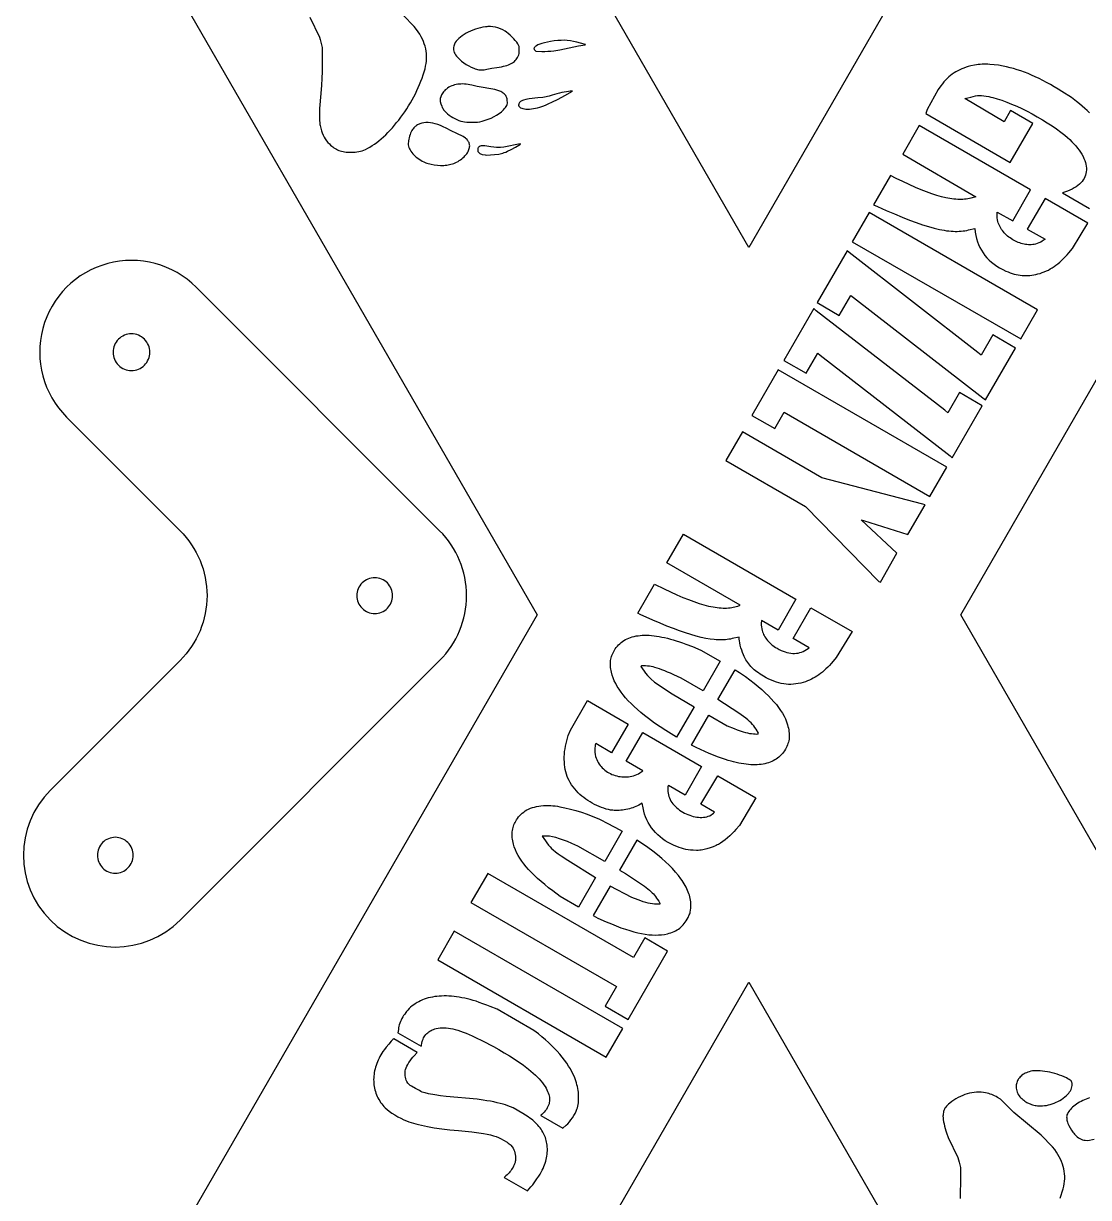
# Model space of a CAD drawing. Extents: x -11.6 to 11.5, y -11.6 to 11.6.
# Drawn here: x -11.62 to -5.82, y 1.48 to 7.88 of the extents above; entities that cross this region are included whole.
import ezdxf

# ---------------------------------------------------------------- set-up
doc = ezdxf.new("R2010")
doc.units = 0
doc.layers.get('0').update_dxf_attribs({"linetype": 'CONTINUOUS'})
doc.layers.add('LAYER_1', color=18, linetype='CONTINUOUS')

msp = doc.modelspace()

# ---------------------------------------------------------------- linework, layer by layer
for points in [[(-11.4785, 3.6991, 1), (-10.7714, 2.992), (-9.3572, 4.4062, 0.414214), (-9.3572, 5.1134), (-10.6831, 6.4392, 1), (-11.3902, 5.7321), (-10.7714, 5.1134, -0.414214), (-10.7714, 4.4062)], [(-10.9659, 6.1563, 0.414214), (-11.1073, 6.1563, 0.414214), (-11.1073, 6.0149, 0.414214), (-10.9659, 6.0149, 0.414214)], [(-9.6418, 4.8287, 0.414214), (-9.7797, 4.8287, 0.414214), (-9.7797, 4.6909, 0.414214), (-9.6418, 4.6909, 0.414214)], [(-11.056, 3.4145, 0.414214), (-11.1939, 3.4145, 0.414214), (-11.1939, 3.2766, 0.414214), (-11.056, 3.2766, 0.414214)]]:
    msp.add_lwpolyline(points, format="xyb", close=True)
at = {"layer": 'LAYER_1'}
for points in [[(-7.6722, 6.6561), (-9.625, 10.0409), (-9.625, 11.625), (-11.625, 11.625), (-11.625, 9.5053), (-8.8267, 4.655), (-11.625, -0.1953), (-11.625, -2.315), (-9.625, -2.315), (-9.625, -0.7309), (-7.6722, 2.6539), (-5.7195, -0.7309), (-5.7195, -2.315), (-3.7195, -2.315), (-3.7195, -0.1953), (-6.5178, 4.655), (-3.7195, 9.5053), (-3.7195, 11.625), (-5.7195, 11.625), (-5.7195, 10.0409)], [(-9.2765, 7.7642), (-9.2785, 7.7587), (-9.28, 7.7525), (-9.2811, 7.7459), (-9.2814, 7.7395), (-9.2811, 7.7324), (-9.2799, 7.7257), (-9.2778, 7.7191), (-9.2747, 7.7125), (-9.2705, 7.7057), (-9.265, 7.6986), (-9.2582, 7.6909), (-9.2499, 7.6824), (-9.2383, 7.6717), (-9.2258, 7.6618), (-9.2127, 7.6528), (-9.199, 7.6448), (-9.1851, 7.6378), (-9.171, 7.6321), (-9.164, 7.6297), (-9.157, 7.6277), (-9.1501, 7.626), (-9.1433, 7.6246), (-9.1344, 7.6235), (-9.1302, 7.6233), (-9.1257, 7.6235), (-9.115, 7.6248), (-9.1003, 7.6275), (-9.0729, 7.6325), (-9.0459, 7.6369), (-9.0208, 7.641), (-9.0097, 7.6433), (-8.9995, 7.6458), (-8.9903, 7.6484), (-8.9818, 7.6512), (-8.9741, 7.6543), (-8.9671, 7.6577), (-8.9608, 7.6614), (-8.955, 7.6655), (-8.9498, 7.6699), (-8.9451, 7.6747), (-8.9407, 7.6799), (-8.9368, 7.6856), (-8.9332, 7.6918), (-8.9298, 7.6985), (-8.9265, 7.7064), (-8.9244, 7.7137), (-8.9234, 7.7218), (-8.9231, 7.7319), (-8.9234, 7.7426), (-8.9238, 7.7467), (-8.9245, 7.7503), (-8.9256, 7.7538), (-8.9272, 7.7574), (-8.932, 7.766), (-8.9374, 7.774), (-8.9448, 7.7833), (-8.9537, 7.7933), (-8.9635, 7.8036), (-8.9737, 7.8134), (-8.9837, 7.8223), (-8.9929, 7.8298), (-9.0008, 7.8351), (-9.0133, 7.8418), (-9.0264, 7.8474), (-9.0398, 7.8521), (-9.0535, 7.8556), (-9.0673, 7.858), (-9.081, 7.8593), (-9.0878, 7.8595), (-9.0945, 7.8594), (-9.101, 7.859), (-9.1075, 7.8583), (-9.1214, 7.856), (-9.1353, 7.853), (-9.1491, 7.8494), (-9.1626, 7.8452), (-9.1758, 7.8404), (-9.1886, 7.8351), (-9.201, 7.8293), (-9.2128, 7.8231), (-9.2239, 7.8165), (-9.2343, 7.8097), (-9.2438, 7.8025), (-9.2525, 7.7951), (-9.2602, 7.7875), (-9.2668, 7.7798), (-9.2722, 7.772)], [(-8.8364, 7.7501), (-8.8391, 7.7472), (-8.8413, 7.7442), (-8.8428, 7.7414), (-8.8433, 7.7393), (-8.8429, 7.7373), (-8.8418, 7.7349), (-8.8401, 7.7325), (-8.8381, 7.7303), (-8.8328, 7.7256), (-8.8003, 7.7246), (-8.7841, 7.7244), (-8.7678, 7.7249), (-8.7515, 7.726), (-8.7353, 7.7278), (-8.7027, 7.7321), (-8.6014, 7.7541), (-8.5636, 7.7598), (-8.562, 7.7614), (-8.5899, 7.7696), (-8.6095, 7.775), (-8.6276, 7.7791), (-8.6448, 7.7821), (-8.6615, 7.784), (-8.6782, 7.7848), (-8.6955, 7.7845), (-8.7138, 7.7833), (-8.7336, 7.7811), (-8.7529, 7.7783), (-8.7704, 7.7752), (-8.7861, 7.7717), (-8.7999, 7.768), (-8.8118, 7.764), (-8.8219, 7.7597), (-8.8301, 7.755), (-8.8335, 7.7526)], [(-9.3514, 7.4765), (-9.3537, 7.4669), (-9.3548, 7.4606), (-9.3545, 7.4569), (-9.3536, 7.4518), (-9.3502, 7.4391), (-9.3455, 7.4256), (-9.3429, 7.4196), (-9.3404, 7.4144), (-9.3357, 7.4069), (-9.3295, 7.3992), (-9.3222, 7.3915), (-9.3139, 7.3838), (-9.3049, 7.3765), (-9.2953, 7.3697), (-9.2853, 7.3635), (-9.2753, 7.3582), (-9.2632, 7.3527), (-9.2522, 7.3482), (-9.2418, 7.3447), (-9.2315, 7.342), (-9.2209, 7.3401), (-9.2095, 7.3389), (-9.197, 7.3383), (-9.1827, 7.3382), (-9.1649, 7.3385), (-9.1509, 7.3394), (-9.1385, 7.3412), (-9.1259, 7.3441), (-9.1088, 7.349), (-9.0922, 7.3548), (-9.0762, 7.3615), (-9.061, 7.3691), (-9.0466, 7.3773), (-9.0331, 7.3863), (-9.0207, 7.3959), (-9.015, 7.4009), (-9.0095, 7.4061), (-9.0031, 7.4127), (-8.998, 7.4187), (-8.9941, 7.4244), (-8.9912, 7.43), (-8.9893, 7.4357), (-8.9882, 7.4418), (-8.988, 7.4484), (-8.9884, 7.4559), (-8.989, 7.461), (-8.99, 7.4659), (-8.9913, 7.4706), (-8.9929, 7.475), (-8.9949, 7.4792), (-8.9973, 7.4832), (-9, 7.4869), (-9.003, 7.4905), (-9.0064, 7.4938), (-9.0102, 7.4969), (-9.0144, 7.4998), (-9.0189, 7.5025), (-9.0238, 7.505), (-9.0291, 7.5074), (-9.0408, 7.5115), (-9.0573, 7.5165), (-9.1536, 7.5338), (-9.1815, 7.5403), (-9.192, 7.5426), (-9.2023, 7.5443), (-9.2123, 7.5456), (-9.2221, 7.5465), (-9.2317, 7.5468), (-9.241, 7.5467), (-9.25, 7.5461), (-9.2588, 7.545), (-9.2674, 7.5435), (-9.2757, 7.5414), (-9.2838, 7.5389), (-9.2917, 7.536), (-9.2993, 7.5325), (-9.3066, 7.5286), (-9.3138, 7.5242), (-9.3207, 7.5193), (-9.3263, 7.5147), (-9.3314, 7.5099), (-9.3361, 7.5048), (-9.3403, 7.4994), (-9.3439, 7.4939), (-9.347, 7.4882), (-9.3495, 7.4824)], [(-8.9212, 7.4459), (-8.9234, 7.4428), (-8.9252, 7.4393), (-8.9264, 7.4357), (-8.9269, 7.4326), (-8.9267, 7.4302), (-8.9262, 7.428), (-8.9253, 7.4258), (-8.924, 7.4238), (-8.9224, 7.4219), (-8.9205, 7.4202), (-8.9159, 7.4171), (-8.91, 7.4145), (-8.9032, 7.4125), (-8.8954, 7.4111), (-8.8869, 7.4102), (-8.8775, 7.4099), (-8.8676, 7.4101), (-8.8571, 7.411), (-8.8462, 7.4124), (-8.835, 7.4144), (-8.8235, 7.417), (-8.8119, 7.4203), (-8.8002, 7.4241), (-8.7893, 7.4283), (-8.7767, 7.4336), (-8.7624, 7.44), (-8.7467, 7.4474), (-8.7123, 7.4646), (-8.6752, 7.4843), (-8.6325, 7.5076), (-8.6461, 7.5069), (-8.6557, 7.5061), (-8.6667, 7.5047), (-8.6788, 7.5026), (-8.6916, 7.5), (-8.7048, 7.497), (-8.7181, 7.4936), (-8.731, 7.4899), (-8.7433, 7.486), (-8.7608, 7.4804), (-8.7687, 7.4784), (-8.7767, 7.4766), (-8.7854, 7.4751), (-8.7955, 7.4737), (-8.8218, 7.4708), (-8.8699, 7.4659), (-8.8876, 7.4617), (-8.9011, 7.4582), (-8.906, 7.4567), (-8.9099, 7.4551), (-8.9132, 7.4533), (-8.916, 7.4513)], [(-9.5272, 7.237), (-9.5278, 7.2312), (-9.5282, 7.2252), (-9.5282, 7.2195), (-9.5279, 7.215), (-9.5266, 7.2081), (-9.5245, 7.2011), (-9.5217, 7.1941), (-9.5182, 7.1872), (-9.514, 7.1803), (-9.5092, 7.1735), (-9.5038, 7.1668), (-9.4978, 7.1603), (-9.4913, 7.154), (-9.4843, 7.1479), (-9.4768, 7.1421), (-9.4688, 7.1366), (-9.4605, 7.1314), (-9.4518, 7.1266), (-9.4427, 7.1221), (-9.4333, 7.1181), (-9.4264, 7.1156), (-9.4191, 7.1132), (-9.4114, 7.1112), (-9.4034, 7.1093), (-9.3866, 7.1063), (-9.3693, 7.1044), (-9.3519, 7.1035), (-9.3348, 7.1036), (-9.3265, 7.1041), (-9.3184, 7.1049), (-9.3107, 7.106), (-9.3034, 7.1074), (-9.2954, 7.1093), (-9.2876, 7.1117), (-9.2797, 7.1145), (-9.272, 7.1178), (-9.2645, 7.1214), (-9.2571, 7.1254), (-9.25, 7.1297), (-9.2431, 7.1343), (-9.2366, 7.1392), (-9.2304, 7.1443), (-9.2245, 7.1496), (-9.2192, 7.1551), (-9.2142, 7.1608), (-9.2098, 7.1666), (-9.206, 7.1725), (-9.2027, 7.1785), (-9.2, 7.1843), (-9.1978, 7.1898), (-9.1961, 7.1951), (-9.1948, 7.2002), (-9.194, 7.2052), (-9.1936, 7.2099), (-9.1938, 7.2145), (-9.1944, 7.219), (-9.1955, 7.2233), (-9.197, 7.2275), (-9.1991, 7.2316), (-9.2016, 7.2357), (-9.2046, 7.2396), (-9.2081, 7.2435), (-9.2121, 7.2473), (-9.2166, 7.2511), (-9.2296, 7.2615), (-9.2638, 7.2775), (-9.295, 7.2925), (-9.322, 7.306), (-9.3374, 7.3136), (-9.3523, 7.3201), (-9.3668, 7.3255), (-9.3809, 7.3298), (-9.3945, 7.3331), (-9.4076, 7.3353), (-9.4201, 7.3364), (-9.4321, 7.3365), (-9.4436, 7.3355), (-9.4544, 7.3334), (-9.4595, 7.332), (-9.4646, 7.3303), (-9.4694, 7.3283), (-9.4741, 7.3261), (-9.4786, 7.3236), (-9.4829, 7.3208), (-9.4871, 7.3178), (-9.491, 7.3145), (-9.4948, 7.3109), (-9.4984, 7.3071), (-9.5019, 7.303), (-9.5051, 7.2987), (-9.5088, 7.2928), (-9.5123, 7.2862), (-9.5156, 7.2789), (-9.5186, 7.271), (-9.5214, 7.2628), (-9.5237, 7.2543), (-9.5257, 7.2457)], [(-6.058, 6.9239), (-6.155, 6.756), (-6.058, 6.7008), (-6.074, 6.6903), (-6.0819, 6.6859), (-6.0913, 6.6814), (-6.1012, 6.6776), (-6.1104, 6.6747), (-6.1178, 6.6731), (-6.1254, 6.672), (-6.1332, 6.6713), (-6.141, 6.671), (-6.1489, 6.6712), (-6.1568, 6.6718), (-6.1648, 6.6728), (-6.1728, 6.6743), (-6.1808, 6.6761), (-6.1887, 6.6783), (-6.1966, 6.6809), (-6.2044, 6.6838), (-6.2122, 6.687), (-6.2198, 6.6906), (-6.2273, 6.6945), (-6.2347, 6.6987), (-6.2418, 6.7032), (-6.2488, 6.708), (-6.2556, 6.713), (-6.2621, 6.7183), (-6.2684, 6.7239), (-6.2745, 6.7296), (-6.2802, 6.7356), (-6.2856, 6.7418), (-6.2907, 6.7482), (-6.2954, 6.7548), (-6.2998, 6.7615), (-6.3037, 6.7685), (-6.3073, 6.7755), (-6.3104, 6.7827), (-6.3131, 6.79), (-6.3153, 6.7974), (-6.3173, 6.8069), (-6.3189, 6.8169), (-6.3197, 6.8264), (-6.3198, 6.834), (-6.3188, 6.8493), (-6.234, 6.801), (-6.1368, 6.9694), (-6.7438, 7.3199), (-6.8338, 7.164), (-6.436, 6.9324), (-6.4625, 6.9252), (-6.4707, 6.9232), (-6.4791, 6.9215), (-6.4877, 6.9201), (-6.4966, 6.919), (-6.5056, 6.9183), (-6.515, 6.9179), (-6.5245, 6.9178), (-6.5343, 6.9181), (-6.5444, 6.9188), (-6.5548, 6.9197), (-6.5654, 6.921), (-6.5763, 6.9227), (-6.5991, 6.9271), (-6.6232, 6.9329), (-6.6486, 6.9401), (-6.6754, 6.9488), (-6.7037, 6.959), (-6.7336, 6.9706), (-6.7651, 6.9838), (-6.7983, 6.9985), (-6.8333, 7.0148), (-6.8702, 7.0326), (-6.9009, 7.0478), (-6.9925, 6.8891), (-6.9719, 6.8798), (-6.9239, 6.8584), (-6.8788, 6.8389), (-6.8366, 6.8214), (-6.797, 6.8058), (-6.76, 6.792), (-6.7254, 6.7801), (-6.693, 6.7699), (-6.6627, 6.7615), (-6.6483, 6.7579), (-6.6343, 6.7548), (-6.6207, 6.752), (-6.6076, 6.7497), (-6.5949, 6.7477), (-6.5825, 6.7462), (-6.5705, 6.745), (-6.5589, 6.7443), (-6.5475, 6.7439), (-6.5365, 6.7439), (-6.5257, 6.7443), (-6.5152, 6.745), (-6.505, 6.7461), (-6.4949, 6.7476), (-6.4851, 6.7494), (-6.4755, 6.7515), (-6.4411, 6.7599), (-6.4384, 6.7392), (-6.4356, 6.7216), (-6.4316, 6.7044), (-6.4266, 6.6877), (-6.4206, 6.6716), (-6.4134, 6.656), (-6.4053, 6.641), (-6.3962, 6.6266), (-6.3861, 6.6129), (-6.375, 6.5997), (-6.363, 6.5873), (-6.35, 6.5755), (-6.3362, 6.5644), (-6.3214, 6.5541), (-6.3057, 6.5445), (-6.2892, 6.5357), (-6.2719, 6.5277), (-6.2602, 6.5229), (-6.2487, 6.5186), (-6.2374, 6.5149), (-6.2264, 6.5116), (-6.2155, 6.5089), (-6.2047, 6.5066), (-6.1941, 6.5049), (-6.1835, 6.5037), (-6.1729, 6.503), (-6.1624, 6.5028), (-6.1518, 6.503), (-6.1412, 6.5038), (-6.1305, 6.5051), (-6.1197, 6.5068), (-6.1088, 6.5091), (-6.0976, 6.5118), (-6.0855, 6.5152), (-6.0738, 6.519), (-6.0624, 6.5233), (-6.0512, 6.5281), (-6.0403, 6.5333), (-6.0297, 6.539), (-6.0192, 6.5452), (-6.0089, 6.552), (-5.9987, 6.5593), (-5.9886, 6.5672), (-5.9786, 6.5757), (-5.9687, 6.5848), (-5.9587, 6.5945), (-5.9487, 6.605), (-5.9387, 6.6161), (-5.9286, 6.6279), (-5.9091, 6.6513), (-5.825, 6.7894)], [(-9.1436, 7.2038), (-9.1464, 7.2003), (-9.1484, 7.1967), (-9.1495, 7.1925), (-9.1498, 7.1875), (-9.1495, 7.1823), (-9.149, 7.1801), (-9.1483, 7.1782), (-9.1459, 7.1747), (-9.1421, 7.1711), (-9.1384, 7.1684), (-9.1339, 7.1661), (-9.1293, 7.1642), (-9.125, 7.1631), (-9.1093, 7.1607), (-9.1029, 7.1597), (-9.0345, 7.1645), (-9.0206, 7.168), (-9.0134, 7.1701), (-9.0055, 7.1728), (-8.997, 7.1762), (-8.9878, 7.1802), (-8.9674, 7.1902), (-8.944, 7.203), (-8.9168, 7.2184), (-8.9186, 7.2202), (-9.0067, 7.2026), (-9.0257, 7.201), (-9.0362, 7.2006), (-9.048, 7.201), (-9.0617, 7.2024), (-9.0781, 7.2047), (-9.1115, 7.21), (-9.1244, 7.21), (-9.1311, 7.2097), (-9.136, 7.2087), (-9.1381, 7.2079), (-9.1399, 7.2068)], [(-6.0992, 6.3165), (-7.0172, 6.8465), (-7.1088, 6.6877), (-6.1908, 6.1577)], [(-7.1258, 6.6283), (-7.1371, 6.6387), (-7.3005, 6.3557), (-7.1793, 6.2857), (-7.116, 6.3953), (-7.1018, 6.3832), (-6.3966, 5.8379), (-6.3824, 5.8259), (-6.2192, 6.1086), (-6.3433, 6.1803), (-6.4068, 6.0703), (-6.4237, 6.0843)], [(-7.3047, 6.3118), (-7.3189, 6.3238), (-7.4822, 6.0411), (-7.3609, 5.9711), (-7.2973, 6.0812), (-7.2833, 6.0688), (-6.5755, 5.5214), (-6.5642, 5.5109), (-6.4008, 5.794), (-6.525, 5.8656), (-6.5885, 5.7557), (-6.6053, 5.7698)], [(-6.5942, 5.4591), (-7.5122, 5.9891), (-7.6555, 5.7408), (-7.5314, 5.6692), (-7.4797, 5.7587), (-6.6858, 5.3003)], [(-7.2743, 5.4014), (-7.7072, 5.6513), (-7.7972, 5.4955), (-7.3634, 5.245), (-6.9639, 4.8373), (-6.9557, 4.8326), (-6.8666, 4.9905), (-7.0608, 5.1719), (-7.0481, 5.1695), (-6.8053, 5.0935), (-6.7123, 5.2545), (-6.7242, 5.2573)], [(-7.5128, 4.5718), (-7.6038, 4.6237), (-7.6049, 4.6075), (-7.6048, 4.5996), (-7.6038, 4.5898), (-7.6022, 4.5795), (-7.5999, 4.5698), (-7.5977, 4.5626), (-7.5951, 4.5555), (-7.592, 4.5485), (-7.5886, 4.5417), (-7.5847, 4.5349), (-7.5805, 4.5284), (-7.5759, 4.5219), (-7.571, 4.5157), (-7.5656, 4.5096), (-7.5599, 4.5037), (-7.5539, 4.498), (-7.5475, 4.4925), (-7.5408, 4.4871), (-7.5338, 4.4821), (-7.5264, 4.4772), (-7.5188, 4.4726), (-7.5077, 4.4665), (-7.4968, 4.4613), (-7.4859, 4.4567), (-7.4751, 4.4529), (-7.4645, 4.4499), (-7.4539, 4.4475), (-7.4435, 4.446), (-7.4332, 4.4452), (-7.4231, 4.4451), (-7.4132, 4.4457), (-7.4035, 4.4471), (-7.3939, 4.4493), (-7.3846, 4.4522), (-7.3755, 4.4559), (-7.3666, 4.4602), (-7.358, 4.4654), (-7.343, 4.4751), (-7.4314, 4.5254), (-7.3354, 4.6938), (-7.11, 4.5637), (-7.1961, 4.4229), (-7.2135, 4.4022), (-7.2234, 4.3907), (-7.2331, 4.3799), (-7.2428, 4.3697), (-7.2525, 4.3602), (-7.2621, 4.3513), (-7.2718, 4.343), (-7.2815, 4.3352), (-7.2912, 4.328), (-7.3011, 4.3213), (-7.3111, 4.3151), (-7.3213, 4.3094), (-7.3317, 4.3041), (-7.3423, 4.2993), (-7.3532, 4.2949), (-7.3643, 4.2909), (-7.3758, 4.2873), (-7.3895, 4.2836), (-7.403, 4.2806), (-7.4164, 4.2784), (-7.4296, 4.277), (-7.4428, 4.2763), (-7.456, 4.2764), (-7.4691, 4.2773), (-7.4823, 4.2789), (-7.4955, 4.2814), (-7.5087, 4.2846), (-7.5221, 4.2886), (-7.5357, 4.2934), (-7.5494, 4.2991), (-7.5634, 4.3055), (-7.5775, 4.3127), (-7.592, 4.3208), (-7.6112, 4.3325), (-7.6199, 4.3382), (-7.628, 4.344), (-7.6356, 4.3497), (-7.6427, 4.3556), (-7.6495, 4.3615), (-7.6558, 4.3677), (-7.6618, 4.374), (-7.6675, 4.3806), (-7.6729, 4.3875), (-7.6781, 4.3947), (-7.6832, 4.4023), (-7.6881, 4.4103), (-7.6977, 4.4278), (-7.7021, 4.4374), (-7.7066, 4.4491), (-7.7111, 4.4621), (-7.7153, 4.4758), (-7.7189, 4.4894), (-7.7219, 4.5023), (-7.724, 4.5139), (-7.725, 4.5233), (-7.7256, 4.5342), (-7.7627, 4.5254), (-7.7716, 4.5234), (-7.7806, 4.5218), (-7.7898, 4.5205), (-7.7992, 4.5195), (-7.8089, 4.5187), (-7.8188, 4.5183), (-7.8289, 4.5183), (-7.8393, 4.5185), (-7.8499, 4.519), (-7.8609, 4.5199), (-7.8836, 4.5227), (-7.9076, 4.5267), (-7.933, 4.5321), (-7.9598, 4.5389), (-7.9881, 4.5471), (-8.018, 4.5566), (-8.0496, 4.5676), (-8.0831, 4.5801), (-8.1184, 4.594), (-8.1557, 4.6094), (-8.195, 4.6263), (-8.2642, 4.6566), (-8.2772, 4.6641), (-8.186, 4.8219), (-8.1342, 4.7967), (-8.0986, 4.7797), (-8.0646, 4.7642), (-8.0321, 4.7503), (-8.0011, 4.7379), (-7.9716, 4.7269), (-7.9436, 4.7175), (-7.9169, 4.7095), (-7.8916, 4.703), (-7.8676, 4.698), (-7.8561, 4.6961), (-7.8448, 4.6945), (-7.834, 4.6932), (-7.8234, 4.6923), (-7.8131, 4.6918), (-7.8031, 4.6917), (-7.7934, 4.6919), (-7.7839, 4.6924), (-7.7748, 4.6933), (-7.7659, 4.6946), (-7.7574, 4.6962), (-7.749, 4.6982), (-7.741, 4.7005), (-7.7332, 4.7031), (-7.7199, 4.708), (-8.1188, 4.9383), (-8.0288, 5.0942), (-7.4156, 4.7402)], [(-8.0662, 3.9895), (-8.0956, 4.0071), (-8.124, 4.0249), (-8.1862, 4.0649), (-8.2192, 4.0898), (-8.2406, 4.1064), (-8.2608, 4.1228), (-8.2798, 4.1391), (-8.2976, 4.1552), (-8.3142, 4.1712), (-8.3296, 4.1871), (-8.3438, 4.2029), (-8.3569, 4.2186), (-8.3689, 4.2342), (-8.3797, 4.2498), (-8.3894, 4.2653), (-8.398, 4.2808), (-8.4055, 4.2963), (-8.4118, 4.3117), (-8.4171, 4.3272), (-8.4213, 4.3427), (-8.4231, 4.3511), (-8.4246, 4.3593), (-8.4257, 4.3674), (-8.4264, 4.3753), (-8.4267, 4.3831), (-8.4267, 4.3908), (-8.4262, 4.3983), (-8.4254, 4.4057), (-8.4242, 4.413), (-8.4226, 4.4202), (-8.4207, 4.4273), (-8.4183, 4.4344), (-8.4155, 4.4414), (-8.4124, 4.4484), (-8.4089, 4.4553), (-8.4049, 4.4622), (-8.4005, 4.469), (-8.3948, 4.4767), (-8.3886, 4.4844), (-8.3826, 4.491), (-8.3758, 4.4977), (-8.3687, 4.504), (-8.3611, 4.5097), (-8.3532, 4.5151), (-8.3449, 4.5199), (-8.3362, 4.5244), (-8.3271, 4.5284), (-8.3177, 4.5319), (-8.3079, 4.535), (-8.2976, 4.5376), (-8.2871, 4.5398), (-8.2761, 4.5415), (-8.2648, 4.5428), (-8.2531, 4.5437), (-8.241, 4.544), (-8.2285, 4.544), (-8.2157, 4.5435), (-8.2025, 4.5425), (-8.189, 4.5411), (-8.1751, 4.5393), (-8.1608, 4.537), (-8.1462, 4.5342), (-8.1312, 4.531), (-8.1158, 4.5274), (-8.1001, 4.5233), (-8.084, 4.5187), (-8.0675, 4.5137), (-8.0508, 4.5083), (-8.0336, 4.5024), (-8.0161, 4.4961), (-7.98, 4.482), (-7.9333, 4.463), (-7.8278, 4.4024), (-7.9213, 4.2404), (-8.0411, 4.3096), (-8.082, 4.3287), (-8.0989, 4.3364), (-8.1152, 4.3435), (-8.1308, 4.35), (-8.1456, 4.3558), (-8.1594, 4.3608), (-8.1722, 4.3651), (-8.1839, 4.3685), (-8.1942, 4.3711), (-8.2039, 4.373), (-8.2142, 4.3746), (-8.2248, 4.3759), (-8.2348, 4.3768), (-8.2439, 4.3773), (-8.2513, 4.3774), (-8.2564, 4.3769), (-8.258, 4.3765), (-8.2588, 4.3759), (-8.2605, 4.373), (-8.2431, 4.3481), (-8.2348, 4.3371), (-8.2251, 4.3254), (-8.2151, 4.3146), (-8.2062, 4.3059), (-8.1866, 4.2886), (-8.0905, 4.2241), (-7.9708, 4.1547)], [(-7.9843, 3.9452), (-7.8903, 4.108), (-7.7906, 4.0502), (-7.753, 4.0352), (-7.7365, 4.0289), (-7.7193, 4.0228), (-7.7034, 4.0175), (-7.6909, 4.0139), (-7.6805, 4.0115), (-7.6693, 4.0095), (-7.6579, 4.0078), (-7.647, 4.0067), (-7.6372, 4.006), (-7.6291, 4.0059), (-7.6234, 4.0064), (-7.6217, 4.0069), (-7.6208, 4.0076), (-7.6194, 4.0101), (-7.633, 4.0315), (-7.6391, 4.0408), (-7.6457, 4.0495), (-7.6527, 4.0579), (-7.6604, 4.0661), (-7.669, 4.0743), (-7.6787, 4.0827), (-7.6895, 4.0914), (-7.7018, 4.1006), (-7.7275, 4.1195), (-7.8409, 4.1937), (-7.7472, 4.356), (-7.7224, 4.3417), (-7.6913, 4.3188), (-7.6667, 4.3003), (-7.6436, 4.2823), (-7.622, 4.2647), (-7.6019, 4.2475), (-7.5832, 4.2306), (-7.5659, 4.214), (-7.5499, 4.1977), (-7.5353, 4.1816), (-7.5219, 4.1657), (-7.5099, 4.15), (-7.499, 4.1343), (-7.4893, 4.1187), (-7.4808, 4.1032), (-7.4734, 4.0877), (-7.4672, 4.0721), (-7.4619, 4.0564), (-7.4592, 4.0466), (-7.4568, 4.037), (-7.455, 4.0278), (-7.4536, 4.0189), (-7.4526, 4.0102), (-7.4521, 4.0017), (-7.4521, 3.9934), (-7.4526, 3.9853), (-7.4535, 3.9773), (-7.4549, 3.9695), (-7.4568, 3.9617), (-7.4591, 3.9539), (-7.462, 3.9462), (-7.4653, 3.9385), (-7.4691, 3.9308), (-7.4734, 3.9229), (-7.4784, 3.9148), (-7.4837, 3.9071), (-7.4894, 3.8998), (-7.4955, 3.8928), (-7.5019, 3.8863), (-7.5086, 3.8802), (-7.5157, 3.8746), (-7.5231, 3.8693), (-7.5309, 3.8644), (-7.539, 3.86), (-7.5475, 3.856), (-7.5563, 3.8523), (-7.5654, 3.8491), (-7.5749, 3.8463), (-7.5846, 3.8439), (-7.5948, 3.8419), (-7.6052, 3.8404), (-7.6159, 3.8392), (-7.627, 3.8385), (-7.6384, 3.8382), (-7.6502, 3.8383), (-7.6622, 3.8388), (-7.6745, 3.8397), (-7.6872, 3.8411), (-7.7002, 3.8428), (-7.7135, 3.845), (-7.727, 3.8476), (-7.7409, 3.8506), (-7.7551, 3.854), (-7.7696, 3.8579), (-7.7844, 3.8621), (-7.7995, 3.8668), (-7.8205, 3.8739), (-7.8424, 3.8819), (-7.865, 3.8907), (-7.8882, 3.9003), (-7.9118, 3.9106), (-7.9358, 3.9215), (-7.96, 3.9331)], [(-8.4204, 3.9038), (-8.5065, 3.9535), (-8.5085, 3.9499), (-8.5095, 3.947), (-8.5105, 3.9417), (-8.5123, 3.9269), (-8.5125, 3.9175), (-8.5116, 3.9062), (-8.5099, 3.8944), (-8.5076, 3.8835), (-8.5048, 3.8747), (-8.5016, 3.8661), (-8.4977, 3.8579), (-8.4934, 3.8499), (-8.4885, 3.8423), (-8.4832, 3.835), (-8.4775, 3.8281), (-8.4713, 3.8215), (-8.4647, 3.8153), (-8.4578, 3.8094), (-8.4505, 3.804), (-8.443, 3.7989), (-8.4351, 3.7942), (-8.427, 3.79), (-8.4186, 3.7861), (-8.4101, 3.7827), (-8.4013, 3.7797), (-8.3924, 3.7772), (-8.3834, 3.7752), (-8.3742, 3.7736), (-8.365, 3.7725), (-8.3558, 3.7719), (-8.3465, 3.7717), (-8.3372, 3.7721), (-8.3279, 3.773), (-8.3187, 3.7744), (-8.3096, 3.7764), (-8.3006, 3.7789), (-8.2917, 3.782), (-8.2829, 3.7856), (-8.2744, 3.7898), (-8.266, 3.7946), (-8.2492, 3.805), (-8.3408, 3.8579), (-8.2508, 4.0138), (-7.9295, 3.8282), (-8.0195, 3.6724), (-8.111, 3.7252), (-8.1122, 3.723), (-8.1133, 3.7178), (-8.1142, 3.7085), (-8.1141, 3.702), (-8.1134, 3.6935), (-8.1121, 3.6841), (-8.1105, 3.6748), (-8.1082, 3.666), (-8.1051, 3.6574), (-8.1013, 3.649), (-8.0968, 3.6408), (-8.0916, 3.6329), (-8.0859, 3.6252), (-8.0796, 3.6178), (-8.0727, 3.6107), (-8.0654, 3.6039), (-8.0576, 3.5975), (-8.0495, 3.5914), (-8.041, 3.5856), (-8.0322, 3.5802), (-8.0231, 3.5753), (-8.0138, 3.5707), (-8.0044, 3.5666), (-7.9948, 3.563), (-7.9852, 3.5598), (-7.9754, 3.5571), (-7.9657, 3.5549), (-7.9561, 3.5532), (-7.9465, 3.5521), (-7.9371, 3.5515), (-7.9278, 3.5515), (-7.9187, 3.5522), (-7.91, 3.5534), (-7.9015, 3.5552), (-7.8933, 3.5577), (-7.8856, 3.5609), (-7.8783, 3.5648), (-7.8715, 3.5693), (-7.8652, 3.5746), (-7.8595, 3.58), (-7.934, 3.623), (-7.8411, 3.7773), (-7.6334, 3.6573), (-7.7239, 3.5075), (-7.7431, 3.4851), (-7.7531, 3.4739), (-7.7643, 3.4625), (-7.7763, 3.4512), (-7.7889, 3.4403), (-7.8016, 3.4299), (-7.8143, 3.4203), (-7.8267, 3.4119), (-7.8383, 3.4048), (-7.8442, 3.4017), (-7.851, 3.3985), (-7.8667, 3.392), (-7.884, 3.3859), (-7.9017, 3.3807), (-7.923, 3.3755), (-7.9319, 3.3739), (-7.9402, 3.3727), (-7.9484, 3.3721), (-7.9568, 3.3719), (-7.976, 3.3727), (-7.9904, 3.3738), (-8.0035, 3.3754), (-8.0159, 3.3775), (-8.0278, 3.3801), (-8.0397, 3.3835), (-8.0521, 3.3877), (-8.0654, 3.3928), (-8.08, 3.399), (-8.0967, 3.4068), (-8.1127, 3.4154), (-8.128, 3.4248), (-8.1425, 3.4349), (-8.1562, 3.4457), (-8.1692, 3.4572), (-8.1813, 3.4693), (-8.1925, 3.4821), (-8.2028, 3.4954), (-8.2123, 3.5093), (-8.2208, 3.5237), (-8.2284, 3.5386), (-8.2351, 3.554), (-8.2407, 3.5699), (-8.2453, 3.5862), (-8.2489, 3.6029), (-8.2537, 3.6288), (-8.2722, 3.6189), (-8.2799, 3.6149), (-8.288, 3.6112), (-8.2964, 3.6078), (-8.3051, 3.6046), (-8.3141, 3.6017), (-8.3232, 3.599), (-8.3324, 3.5967), (-8.3418, 3.5946), (-8.3512, 3.5929), (-8.3605, 3.5915), (-8.3699, 3.5904), (-8.3791, 3.5896), (-8.3882, 3.5892), (-8.3971, 3.5892), (-8.4057, 3.5895), (-8.4141, 3.5902), (-8.4258, 3.5918), (-8.4378, 3.5942), (-8.4501, 3.5973), (-8.4626, 3.601), (-8.4752, 3.6054), (-8.4879, 3.6104), (-8.5005, 3.6159), (-8.5131, 3.622), (-8.5255, 3.6286), (-8.5377, 3.6356), (-8.5497, 3.6431), (-8.5612, 3.651), (-8.5724, 3.6593), (-8.5831, 3.6678), (-8.5932, 3.6767), (-8.6027, 3.6859), (-8.6119, 3.6957), (-8.6209, 3.7064), (-8.6297, 3.7179), (-8.638, 3.7297), (-8.6456, 3.7416), (-8.6523, 3.7533), (-8.658, 3.7645), (-8.6623, 3.7748), (-8.6664, 3.7869), (-8.6698, 3.7994), (-8.6727, 3.8124), (-8.6749, 3.8257), (-8.6766, 3.8394), (-8.6776, 3.8535), (-8.6781, 3.8677), (-8.678, 3.8821), (-8.6773, 3.8966), (-8.676, 3.9112), (-8.6741, 3.9259), (-8.6716, 3.9404), (-8.6686, 3.9549), (-8.665, 3.9692), (-8.6607, 3.9834), (-8.656, 3.9972), (-8.6449, 4.0271), (-8.5522, 4.1878), (-8.3304, 4.0597)], [(-8.5075, 3.2251), (-8.6009, 3.0634), (-8.7005, 3.1209), (-8.7406, 3.1509), (-8.7633, 3.1682), (-8.7846, 3.1852), (-8.8047, 3.2019), (-8.8234, 3.2184), (-8.8409, 3.2348), (-8.8572, 3.2509), (-8.8722, 3.2669), (-8.8861, 3.2827), (-8.8987, 3.2983), (-8.9101, 3.3139), (-8.9204, 3.3294), (-8.9296, 3.3448), (-8.9376, 3.3602), (-8.9445, 3.3755), (-8.9503, 3.3908), (-8.955, 3.4061), (-8.9573, 3.4151), (-8.9591, 3.4238), (-8.9606, 3.4325), (-8.9616, 3.4409), (-8.9623, 3.4492), (-8.9625, 3.4574), (-8.9623, 3.4654), (-8.9617, 3.4733), (-8.9607, 3.481), (-8.9593, 3.4886), (-8.9575, 3.4961), (-8.9552, 3.5034), (-8.9526, 3.5106), (-8.9496, 3.5177), (-8.9461, 3.5246), (-8.9422, 3.5314), (-8.9376, 3.5385), (-8.9322, 3.5463), (-8.9267, 3.5538), (-8.9216, 3.56), (-8.9147, 3.5674), (-8.9073, 3.5743), (-8.8993, 3.5807), (-8.8908, 3.5866), (-8.8817, 3.592), (-8.8722, 3.5968), (-8.8622, 3.6012), (-8.8517, 3.605), (-8.8407, 3.6082), (-8.8292, 3.611), (-8.8173, 3.6131), (-8.805, 3.6148), (-8.7922, 3.6159), (-8.779, 3.6164), (-8.7655, 3.6164), (-8.7515, 3.6159), (-8.7401, 3.615), (-8.728, 3.6137), (-8.7153, 3.6119), (-8.7021, 3.6097), (-8.6742, 3.6042), (-8.6449, 3.5972), (-8.6147, 3.5888), (-8.584, 3.5793), (-8.5533, 3.5687), (-8.5232, 3.5571), (-8.4901, 3.5436), (-8.4337, 3.5154), (-8.4165, 3.5065), (-8.3987, 3.4971), (-8.3623, 3.4766), (-8.4577, 3.3113), (-8.6034, 3.3956), (-8.6373, 3.4102), (-8.6608, 3.42), (-8.6831, 3.4284), (-8.7043, 3.4355), (-8.724, 3.4413), (-8.7423, 3.4456), (-8.759, 3.4486), (-8.7667, 3.4495), (-8.774, 3.4501), (-8.7808, 3.4502), (-8.7871, 3.4501), (-8.7986, 3.4493), (-8.7812, 3.4237), (-8.7731, 3.4125), (-8.7641, 3.4011), (-8.7551, 3.3908), (-8.7474, 3.3828), (-8.7383, 3.375), (-8.7254, 3.3649), (-8.7106, 3.3538), (-8.6954, 3.343), (-8.6596, 3.3183)], [(-8.4275, 3.1776), (-8.5203, 3.0169), (-8.4955, 3.0026), (-8.4492, 2.9827), (-8.4215, 2.971), (-8.3949, 2.9604), (-8.3694, 2.9509), (-8.345, 2.9424), (-8.3215, 2.9349), (-8.299, 2.9285), (-8.2775, 2.923), (-8.2567, 2.9186), (-8.2368, 2.9151), (-8.2176, 2.9126), (-8.1991, 2.9111), (-8.1813, 2.9106), (-8.1641, 2.911), (-8.1475, 2.9124), (-8.1313, 2.9146), (-8.1156, 2.9178), (-8.106, 2.9204), (-8.0967, 2.9232), (-8.0878, 2.9265), (-8.0793, 2.9301), (-8.0712, 2.9341), (-8.0635, 2.9385), (-8.0561, 2.9433), (-8.0491, 2.9485), (-8.0424, 2.9541), (-8.036, 2.9601), (-8.0299, 2.9666), (-8.0241, 2.9735), (-8.0187, 2.9808), (-8.0135, 2.9886), (-8.0086, 2.9969), (-8.0039, 3.0056), (-7.9971, 3.0201), (-7.9946, 3.0262), (-7.9927, 3.032), (-7.9913, 3.0379), (-7.9902, 3.0441), (-7.9886, 3.0588), (-7.9882, 3.0671), (-7.9881, 3.0755), (-7.9885, 3.0839), (-7.9893, 3.0924), (-7.9905, 3.101), (-7.9921, 3.1096), (-7.9941, 3.1183), (-7.9965, 3.1271), (-7.9993, 3.1359), (-8.0025, 3.1447), (-8.0061, 3.1536), (-8.0101, 3.1626), (-8.0145, 3.1716), (-8.0192, 3.1806), (-8.0244, 3.1897), (-8.0299, 3.1988), (-8.0359, 3.2079), (-8.0422, 3.2171), (-8.056, 3.2355), (-8.0712, 3.254), (-8.088, 3.2726), (-8.1063, 3.2912), (-8.126, 3.3098), (-8.1473, 3.3285), (-8.1699, 3.3471), (-8.1956, 3.367), (-8.2233, 3.3872), (-8.2526, 3.4076), (-8.283, 3.4278), (-8.3772, 3.2647), (-8.3438, 3.2454), (-8.2411, 3.1765), (-8.2226, 3.1619), (-8.2143, 3.1551), (-8.2066, 3.1483), (-8.1995, 3.1415), (-8.1928, 3.1346), (-8.1865, 3.1275), (-8.1805, 3.1201), (-8.1748, 3.1123), (-8.1693, 3.1042), (-8.1635, 3.0951), (-8.1594, 3.0884), (-8.1571, 3.0836), (-8.1566, 3.0819), (-8.1567, 3.0806), (-8.1572, 3.0795), (-8.1582, 3.0788), (-8.1618, 3.0781), (-8.1754, 3.0783), (-8.1866, 3.079), (-8.198, 3.0804), (-8.2097, 3.0823), (-8.2218, 3.085), (-8.2344, 3.0884), (-8.2476, 3.0924), (-8.2614, 3.0972), (-8.276, 3.1027), (-8.3091, 3.1158)], [(-8.3016, 2.7883), (-9.0955, 3.2467), (-9.1872, 3.0879), (-8.3933, 2.6296), (-8.455, 2.5228), (-8.3308, 2.4511), (-8.1158, 2.8235), (-8.24, 2.8952)], [(-8.3592, 2.402), (-9.2772, 2.932), (-9.3672, 2.7761), (-8.4492, 2.2461)], [(-9.5374, 2.4943), (-9.5422, 2.4882), (-9.5477, 2.4805), (-9.5533, 2.4723), (-9.5582, 2.4645), (-9.5629, 2.4563), (-9.5671, 2.4479), (-9.5709, 2.4394), (-9.5742, 2.4308), (-9.577, 2.4222), (-9.5793, 2.4135), (-9.5811, 2.4048), (-9.5823, 2.3961), (-9.5845, 2.3781), (-9.4581, 2.3052), (-9.4575, 2.3063), (-9.4563, 2.3115), (-9.4542, 2.3226), (-9.4526, 2.33), (-9.4505, 2.337), (-9.4479, 2.3439), (-9.4447, 2.3504), (-9.4411, 2.3567), (-9.4371, 2.3626), (-9.4326, 2.3683), (-9.4277, 2.3736), (-9.4224, 2.3785), (-9.4167, 2.383), (-9.4106, 2.3872), (-9.4042, 2.3909), (-9.3974, 2.3942), (-9.3904, 2.397), (-9.383, 2.3994), (-9.3754, 2.4013), (-9.365, 2.4032), (-9.3544, 2.4045), (-9.3437, 2.4052), (-9.3327, 2.4052), (-9.3213, 2.4047), (-9.3096, 2.4034), (-9.2975, 2.4015), (-9.285, 2.399), (-9.2719, 2.3957), (-9.2582, 2.3918), (-9.2439, 2.3871), (-9.229, 2.3817), (-9.2133, 2.3756), (-9.1968, 2.3688), (-9.1795, 2.3612), (-9.1613, 2.3528), (-9.1234, 2.335), (-9.0632, 2.3027), (-9.035, 2.2871), (-9.0054, 2.2699), (-8.9767, 2.2524), (-8.9514, 2.2362), (-8.8999, 2.2021), (-8.8736, 2.181), (-8.8597, 2.1696), (-8.847, 2.1586), (-8.8354, 2.1479), (-8.8247, 2.1373), (-8.8149, 2.1268), (-8.8058, 2.1162), (-8.7972, 2.1054), (-8.789, 2.0941), (-8.783, 2.085), (-8.7775, 2.0761), (-8.7728, 2.0675), (-8.7687, 2.0591), (-8.7652, 2.0509), (-8.7625, 2.0428), (-8.7604, 2.035), (-8.7589, 2.0273), (-8.7581, 2.0197), (-8.7579, 2.0123), (-8.7584, 2.0049), (-8.7596, 1.9977), (-8.7613, 1.9906), (-8.7638, 1.9835), (-8.7668, 1.9765), (-8.7705, 1.9695), (-8.7758, 1.9613), (-8.7817, 1.953), (-8.7878, 1.9458), (-8.7931, 1.9405), (-8.8013, 1.9333), (-8.8051, 1.9296), (-8.8057, 1.9285), (-8.6853, 1.859), (-8.6675, 1.8747), (-8.6591, 1.8828), (-8.6505, 1.8925), (-8.6419, 1.9034), (-8.6337, 1.9151), (-8.626, 1.9272), (-8.6192, 1.9394), (-8.6134, 1.9512), (-8.609, 1.9623), (-8.6065, 1.9703), (-8.6044, 1.9786), (-8.6026, 1.9873), (-8.6013, 1.9962), (-8.6004, 2.0054), (-8.5998, 2.0148), (-8.5997, 2.0245), (-8.5999, 2.0343), (-8.6005, 2.0443), (-8.6015, 2.0544), (-8.6029, 2.0646), (-8.6046, 2.0749), (-8.6068, 2.0852), (-8.6093, 2.0955), (-8.6122, 2.1059), (-8.6155, 2.1162), (-8.6214, 2.1325), (-8.6283, 2.1487), (-8.6361, 2.165), (-8.6448, 2.1812), (-8.6544, 2.1973), (-8.6649, 2.2135), (-8.6764, 2.2296), (-8.6887, 2.2456), (-8.7019, 2.2616), (-8.716, 2.2776), (-8.731, 2.2934), (-8.7469, 2.3093), (-8.7636, 2.325), (-8.7813, 2.3407), (-8.7998, 2.3563), (-8.8192, 2.3719), (-8.8444, 2.3916), (-9.0437, 2.5064), (-9.0827, 2.5222), (-9.1008, 2.5292), (-9.1212, 2.5368), (-9.1415, 2.5439), (-9.1591, 2.5498), (-9.1748, 2.5545), (-9.1903, 2.5589), (-9.2056, 2.5628), (-9.2207, 2.5662), (-9.2355, 2.5693), (-9.2502, 2.5719), (-9.2647, 2.5741), (-9.2789, 2.5759), (-9.2929, 2.5773), (-9.3066, 2.5782), (-9.3202, 2.5787), (-9.3334, 2.5789), (-9.3465, 2.5785), (-9.3592, 2.5778), (-9.3717, 2.5767), (-9.3839, 2.5751), (-9.3959, 2.5731), (-9.4075, 2.5707), (-9.4189, 2.5679), (-9.43, 2.5647), (-9.4407, 2.5611), (-9.4512, 2.557), (-9.4613, 2.5526), (-9.4712, 2.5477), (-9.4806, 2.5425), (-9.4898, 2.5368), (-9.4986, 2.5307), (-9.5071, 2.5243), (-9.5152, 2.5174), (-9.523, 2.5101), (-9.5304, 2.5024)], [(-9.658, 2.2878), (-9.6661, 2.2758), (-9.677, 2.2584), (-9.6825, 2.2489), (-9.6875, 2.2393), (-9.6922, 2.2297), (-9.6965, 2.22), (-9.7003, 2.2104), (-9.7038, 2.2006), (-9.7068, 2.1909), (-9.7094, 2.1812), (-9.7117, 2.1714), (-9.7135, 2.1617), (-9.7149, 2.152), (-9.716, 2.1423), (-9.7166, 2.1327), (-9.7169, 2.1231), (-9.7167, 2.1136), (-9.7161, 2.1041), (-9.7152, 2.0947), (-9.7138, 2.0854), (-9.7121, 2.0762), (-9.71, 2.0671), (-9.7074, 2.0582), (-9.7045, 2.0493), (-9.7012, 2.0406), (-9.6975, 2.032), (-9.6934, 2.0236), (-9.6889, 2.0153), (-9.684, 2.0072), (-9.6787, 1.9993), (-9.6731, 1.9916), (-9.6671, 1.984), (-9.6606, 1.9767), (-9.6538, 1.9696), (-9.644, 1.9608), (-9.6316, 1.9512), (-9.6172, 1.9412), (-9.6014, 1.9311), (-9.5849, 1.9213), (-9.5683, 1.9123), (-9.5522, 1.9044), (-9.5373, 1.8981), (-9.5257, 1.8937), (-9.5133, 1.8896), (-9.5002, 1.8855), (-9.4863, 1.8817), (-9.4717, 1.878), (-9.4563, 1.8744), (-9.423, 1.8676), (-9.3863, 1.8614), (-9.3461, 1.8557), (-9.3022, 1.8505), (-9.2543, 1.8457), (-9.1826, 1.8391), (-9.1437, 1.8332), (-9.1188, 1.8293), (-9.0977, 1.8255), (-9.0797, 1.8216), (-9.0639, 1.8175), (-9.0497, 1.8128), (-9.0363, 1.8073), (-9.0229, 1.8009), (-9.0089, 1.7933), (-8.9897, 1.7822), (-8.983, 1.7779), (-8.9777, 1.7741), (-8.9734, 1.7704), (-8.9697, 1.7665), (-8.9624, 1.7568), (-8.9575, 1.7491), (-8.9533, 1.7411), (-8.9498, 1.7328), (-8.947, 1.7243), (-8.9449, 1.7156), (-8.9436, 1.7067), (-8.9431, 1.6979), (-8.9433, 1.689), (-8.9439, 1.6833), (-8.945, 1.6773), (-8.9466, 1.6713), (-8.9487, 1.6651), (-8.9512, 1.6588), (-8.9542, 1.6525), (-8.9575, 1.6461), (-8.9612, 1.6397), (-8.9652, 1.6334), (-8.9696, 1.6272), (-8.9743, 1.6211), (-8.9793, 1.6151), (-8.9845, 1.6093), (-8.99, 1.6037), (-8.9957, 1.5984), (-9.0017, 1.5934), (-9.0059, 1.5899), (-8.8793, 1.5168), (-8.8596, 1.5391), (-8.8501, 1.5507), (-8.8388, 1.5656), (-8.8272, 1.5821), (-8.8167, 1.5981), (-8.8101, 1.6088), (-8.804, 1.6193), (-8.7985, 1.6295), (-8.7935, 1.6395), (-8.7891, 1.6493), (-8.7851, 1.659), (-8.7816, 1.6686), (-8.7787, 1.6781), (-8.7761, 1.6876), (-8.7741, 1.6971), (-8.7725, 1.7066), (-8.7713, 1.7163), (-8.7706, 1.726), (-8.7703, 1.736), (-8.7704, 1.7461), (-8.7709, 1.7565), (-8.7717, 1.7656), (-8.7728, 1.7745), (-8.7742, 1.7831), (-8.776, 1.7914), (-8.7781, 1.7995), (-8.7806, 1.8074), (-8.7835, 1.8152), (-8.7869, 1.8228), (-8.7906, 1.8303), (-8.7948, 1.8378), (-8.7995, 1.8452), (-8.8046, 1.8527), (-8.8102, 1.8602), (-8.8163, 1.8677), (-8.8229, 1.8754), (-8.8301, 1.8832), (-8.8368, 1.8902), (-8.8431, 1.8963), (-8.8496, 1.9019), (-8.8568, 1.9075), (-8.8652, 1.9135), (-8.8756, 1.9204), (-8.9041, 1.9381), (-8.9567, 1.9703), (-8.9857, 1.981), (-8.9981, 1.9852), (-9.012, 1.9894), (-9.0273, 1.9935), (-9.0438, 1.9975), (-9.0614, 2.0013), (-9.08, 2.0049), (-9.0994, 2.0084), (-9.1196, 2.0116), (-9.1533, 2.0166), (-9.322, 2.031), (-9.3524, 2.0351), (-9.3839, 2.0401), (-9.4171, 2.0463), (-9.4368, 2.0508), (-9.4446, 2.053), (-9.452, 2.0557), (-9.4594, 2.0589), (-9.4677, 2.0631), (-9.4891, 2.075), (-9.5104, 2.0874), (-9.5175, 2.0919), (-9.5227, 2.0958), (-9.5267, 2.0994), (-9.5299, 2.1032), (-9.5359, 2.1127), (-9.5393, 2.1198), (-9.5421, 2.1276), (-9.5441, 2.1358), (-9.5454, 2.1444), (-9.546, 2.1532), (-9.5458, 2.162), (-9.5448, 2.1706), (-9.5431, 2.179), (-9.5403, 2.1871), (-9.5363, 2.1962), (-9.5312, 2.206), (-9.5252, 2.2161), (-9.5186, 2.2262), (-9.5115, 2.236), (-9.5041, 2.2452), (-9.4966, 2.2533), (-9.4792, 2.2712), (-9.6077, 2.3453), (-9.612, 2.3411), (-9.6206, 2.3318), (-9.6343, 2.3161), (-9.6484, 2.2996)], [(-6.2142, 2.1002), (-6.2149, 2.0951), (-6.2153, 2.089), (-6.2153, 2.0828), (-6.215, 2.077), (-6.2139, 2.069), (-6.2122, 2.0615), (-6.21, 2.0545), (-6.2073, 2.0478), (-6.2039, 2.0415), (-6.2, 2.0355), (-6.1955, 2.0297), (-6.1903, 2.0243), (-6.1852, 2.0195), (-6.1799, 2.015), (-6.1745, 2.0107), (-6.1689, 2.0067), (-6.1572, 1.9994), (-6.1449, 1.9933), (-6.1387, 1.9906), (-6.1323, 1.9882), (-6.1258, 1.9861), (-6.1193, 1.9843), (-6.1127, 1.9828), (-6.106, 1.9816), (-6.0993, 1.9807), (-6.0926, 1.9802), (-6.0825, 1.9799), (-6.0721, 1.9803), (-6.0616, 1.9813), (-6.0511, 1.9829), (-6.0404, 1.9852), (-6.0298, 1.988), (-6.0192, 1.9913), (-6.0088, 1.9952), (-5.9985, 1.9996), (-5.9884, 2.0045), (-5.9786, 2.0099), (-5.9691, 2.0157), (-5.96, 2.0219), (-5.9513, 2.0285), (-5.9431, 2.0356), (-5.9354, 2.043), (-5.9296, 2.0493), (-5.9246, 2.0559), (-5.9203, 2.0626), (-5.9168, 2.0695), (-5.914, 2.0766), (-5.912, 2.0837), (-5.9108, 2.0909), (-5.9104, 2.0982), (-5.9107, 2.1034), (-5.9117, 2.108), (-5.9136, 2.1121), (-5.9166, 2.1159), (-5.9207, 2.1197), (-5.9263, 2.1236), (-5.9334, 2.1277), (-5.9422, 2.1323), (-5.9539, 2.1378), (-5.9662, 2.143), (-5.979, 2.1478), (-5.9921, 2.1522), (-6.0054, 2.1563), (-6.0189, 2.1599), (-6.0324, 2.1631), (-6.0458, 2.1658), (-6.059, 2.1681), (-6.0718, 2.1698), (-6.0842, 2.171), (-6.0961, 2.1717), (-6.1073, 2.1717), (-6.1177, 2.1713), (-6.1273, 2.1702), (-6.1358, 2.1684), (-6.144, 2.1661), (-6.1517, 2.1635), (-6.159, 2.1607), (-6.1659, 2.1576), (-6.1724, 2.1542), (-6.1785, 2.1505), (-6.1841, 2.1466), (-6.1893, 2.1424), (-6.194, 2.1379), (-6.1983, 2.1332), (-6.2021, 2.1283), (-6.2055, 2.1232), (-6.2084, 2.1178), (-6.2108, 2.1121), (-6.2128, 2.1063)]]:
    msp.add_lwpolyline(points, close=True, dxfattribs=at)
for points in [[(-10.064, 7.9103), (-10.0115, 7.8014), (-10.0076, 7.7887), (-10.0039, 7.7753), (-10.0004, 7.7609), (-9.997, 7.7457), (-9.9971, 7.6608), (-9.9975, 7.614), (-9.9985, 7.5767), (-10.0008, 7.5399), (-10.0046, 7.4949), (-10.0119, 7.4139), (-10.0118, 7.3721), (-10.0115, 7.3493), (-10.0106, 7.3332), (-10.0098, 7.3265), (-10.0086, 7.32), (-10.0052, 7.3057), (-10.0013, 7.2925), (-9.997, 7.2802), (-9.9921, 7.2687), (-9.9866, 7.2579), (-9.9805, 7.2477), (-9.9737, 7.238), (-9.9662, 7.2288), (-9.9579, 7.22), (-9.9518, 7.2141), (-9.9456, 7.2087), (-9.9393, 7.2037), (-9.933, 7.1992), (-9.9265, 7.195), (-9.9199, 7.1913), (-9.9131, 7.188), (-9.9061, 7.185), (-9.8989, 7.1825), (-9.8915, 7.1803), (-9.8838, 7.1785), (-9.8757, 7.1771), (-9.8674, 7.1759), (-9.8587, 7.1752), (-9.8497, 7.1747), (-9.8402, 7.1746), (-9.8285, 7.1748), (-9.8178, 7.1754), (-9.8078, 7.1765), (-9.7984, 7.1782), (-9.7892, 7.1803), (-9.7802, 7.1831), (-9.771, 7.1866), (-9.7615, 7.1907), (-9.7494, 7.1967), (-9.7372, 7.2035), (-9.7249, 7.211), (-9.7126, 7.2193), (-9.7002, 7.2283), (-9.6879, 7.238), (-9.6755, 7.2483), (-9.6632, 7.2592), (-9.651, 7.2707), (-9.6388, 7.2828), (-9.6268, 7.2954), (-9.6149, 7.3085), (-9.6031, 7.3221), (-9.5915, 7.3361), (-9.5801, 7.3506), (-9.5689, 7.3654), (-9.5579, 7.3805), (-9.5472, 7.396), (-9.5368, 7.4118), (-9.5267, 7.4278), (-9.5169, 7.4441), (-9.5075, 7.4605), (-9.4984, 7.4772), (-9.4897, 7.4939), (-9.4815, 7.5108), (-9.4736, 7.5278), (-9.4663, 7.5448), (-9.4594, 7.5619), (-9.453, 7.5789), (-9.4471, 7.5959), (-9.4418, 7.6129), (-9.437, 7.6297), (-9.4337, 7.6438), (-9.4311, 7.6578), (-9.4294, 7.6716), (-9.4286, 7.6853), (-9.4285, 7.6989), (-9.4293, 7.7123), (-9.4309, 7.7257), (-9.4333, 7.739), (-9.4366, 7.7522), (-9.4407, 7.7653), (-9.4457, 7.7784), (-9.4515, 7.7915), (-9.4582, 7.8045), (-9.4657, 7.8174), (-9.4741, 7.8304), (-9.4833, 7.8434), (-9.4954, 7.8597), (-9.5563, 7.9224)], [(-5.8157, 7.3891), (-5.8287, 7.4015), (-5.8423, 7.4139), (-5.8565, 7.4262), (-5.8713, 7.4386), (-5.8868, 7.4509), (-5.9147, 7.4727), (-5.9661, 7.5057), (-5.9874, 7.5191), (-6.0085, 7.5319), (-6.0294, 7.544), (-6.0502, 7.5555), (-6.0707, 7.5663), (-6.0911, 7.5765), (-6.1113, 7.5861), (-6.1314, 7.595), (-6.1512, 7.6033), (-6.171, 7.611), (-6.1906, 7.6181), (-6.21, 7.6245), (-6.2294, 7.6304), (-6.2486, 7.6356), (-6.2676, 7.6402), (-6.2866, 7.6441), (-6.3121, 7.6486), (-6.3361, 7.6519), (-6.3589, 7.6538), (-6.3699, 7.6544), (-6.3807, 7.6546), (-6.3913, 7.6544), (-6.4018, 7.654), (-6.4122, 7.6533), (-6.4224, 7.6522), (-6.4327, 7.6508), (-6.4429, 7.6492), (-6.4633, 7.6449), (-6.4764, 7.6415), (-6.489, 7.6378), (-6.5009, 7.6337), (-6.5124, 7.6293), (-6.5234, 7.6245), (-6.5341, 7.6192), (-6.5443, 7.6134), (-6.5542, 7.6072), (-6.5638, 7.6004), (-6.5732, 7.5931), (-6.5824, 7.5852), (-6.5914, 7.5767), (-6.6003, 7.5675), (-6.6091, 7.5577), (-6.6179, 7.5472), (-6.6267, 7.536), (-6.6413, 7.5167), (-6.7005, 7.4084), (-6.7075, 7.3855), (-6.2482, 7.1184), (-6.1248, 7.332), (-6.2461, 7.402), (-6.2811, 7.3413), (-6.4953, 7.467), (-6.4633, 7.4757), (-6.4499, 7.4791), (-6.4377, 7.4816), (-6.4264, 7.4832), (-6.4153, 7.4839), (-6.4041, 7.4838), (-6.3923, 7.4827), (-6.3793, 7.4808), (-6.3648, 7.4781), (-6.3538, 7.4757), (-6.3424, 7.4729), (-6.3186, 7.4661), (-6.2935, 7.4579), (-6.2673, 7.4483), (-6.2403, 7.4374), (-6.2127, 7.4254), (-6.1847, 7.4124), (-6.1565, 7.3985), (-6.1283, 7.3837), (-6.1004, 7.3683), (-6.073, 7.3523), (-6.0462, 7.3358), (-6.0204, 7.319), (-5.9956, 7.3019), (-5.9723, 7.2846), (-5.9505, 7.2674), (-5.9367, 7.2557), (-5.9238, 7.244), (-5.9118, 7.2324), (-5.9006, 7.2208), (-5.8903, 7.2092), (-5.8808, 7.1977), (-5.8721, 7.1862), (-5.8643, 7.1749), (-5.8574, 7.1636), (-5.8513, 7.1524), (-5.8461, 7.1414), (-5.8418, 7.1305), (-5.8382, 7.1198), (-5.8356, 7.1092), (-5.8338, 7.0988), (-5.8329, 7.0886), (-5.8328, 7.0786), (-5.8336, 7.0689), (-5.8352, 7.0593), (-5.8377, 7.0501), (-5.8411, 7.0411), (-5.8454, 7.0324), (-5.8505, 7.0239), (-5.8564, 7.0158), (-5.8632, 7.008), (-5.8709, 7.0006), (-5.8795, 6.9935), (-5.8889, 6.9867), (-5.8992, 6.9804), (-5.9104, 6.9744), (-5.9224, 6.9689), (-5.9353, 6.9638), (-5.9628, 6.9536), (-5.8156, 6.8686)], [(-5.9755, 1.4771), (-5.9696, 1.4942), (-5.9643, 1.5111), (-5.9595, 1.528), (-5.9562, 1.542), (-5.9536, 1.556), (-5.9519, 1.5698), (-5.9511, 1.5835), (-5.951, 1.5971), (-5.9518, 1.6105), (-5.9534, 1.6239), (-5.9558, 1.6372), (-5.9591, 1.6504), (-5.9633, 1.6635), (-5.9682, 1.6766), (-5.974, 1.6897), (-5.9807, 1.7027), (-5.9882, 1.7157), (-5.9966, 1.7286), (-6.0058, 1.7416), (-6.0179, 1.7579), (-6.0788, 1.8206), (-6.2277, 1.9447), (-6.3017, 2.0164), (-6.3175, 2.026), (-6.3254, 2.0305), (-6.3332, 2.0347), (-6.341, 2.0384), (-6.3488, 2.0417), (-6.3568, 2.0446), (-6.365, 2.0472), (-6.3734, 2.0495), (-6.382, 2.0515), (-6.394, 2.0535), (-6.4062, 2.0547), (-6.4185, 2.0552), (-6.4311, 2.0548), (-6.4437, 2.0538), (-6.4565, 2.0519), (-6.4692, 2.0494), (-6.482, 2.0461), (-6.4946, 2.0421), (-6.5072, 2.0374), (-6.5197, 2.032), (-6.5319, 2.026), (-6.5439, 2.0192), (-6.5556, 2.0119), (-6.567, 2.0039), (-6.578, 1.9953), (-6.5847, 1.9896), (-6.5905, 1.984), (-6.5955, 1.9785), (-6.5998, 1.973), (-6.6035, 1.9674), (-6.6066, 1.9617), (-6.609, 1.9558), (-6.611, 1.9496), (-6.6122, 1.9439), (-6.6133, 1.937), (-6.614, 1.9299), (-6.6144, 1.9234), (-6.614, 1.9151), (-6.613, 1.9051), (-6.6112, 1.8939), (-6.6089, 1.8818), (-6.6061, 1.8693), (-6.6028, 1.8568), (-6.5992, 1.8446), (-6.5953, 1.8331), (-6.5865, 1.8085), (-6.534, 1.6996), (-6.5301, 1.687), (-6.5264, 1.6735), (-6.5229, 1.6591), (-6.5195, 1.6439), (-6.5197, 1.559), (-6.52, 1.5123), (-6.5211, 1.4749)], [(-5.8159, 2.0239), (-5.8255, 2.0207), (-5.8349, 2.0171), (-5.8442, 2.0132), (-5.8533, 2.009), (-5.8622, 2.0045), (-5.8708, 1.9997), (-5.8791, 1.9946), (-5.887, 1.9894), (-5.8945, 1.984), (-5.9017, 1.9784), (-5.9083, 1.9726), (-5.9145, 1.9668), (-5.9201, 1.9608), (-5.9252, 1.9548), (-5.9296, 1.9488), (-5.9335, 1.9428), (-5.9366, 1.9367), (-5.9389, 1.9308), (-5.9403, 1.9251), (-5.9407, 1.92), (-5.9405, 1.9146), (-5.9399, 1.909), (-5.9389, 1.9032), (-5.9375, 1.8972), (-5.9357, 1.8911), (-5.9336, 1.8849), (-5.9285, 1.8725), (-5.9221, 1.8601), (-5.9147, 1.848), (-5.9063, 1.8366), (-5.9019, 1.8312), (-5.8972, 1.826), (-5.8898, 1.8186), (-5.8825, 1.8122), (-5.8754, 1.8068), (-5.8684, 1.8023), (-5.8613, 1.7987), (-5.8541, 1.796), (-5.8467, 1.7941), (-5.8391, 1.7929), (-5.8255, 1.7915), (-5.7901, 1.798)]]:
    msp.add_lwpolyline(points, dxfattribs=at)

doc.saveas('drawing.dxf')
